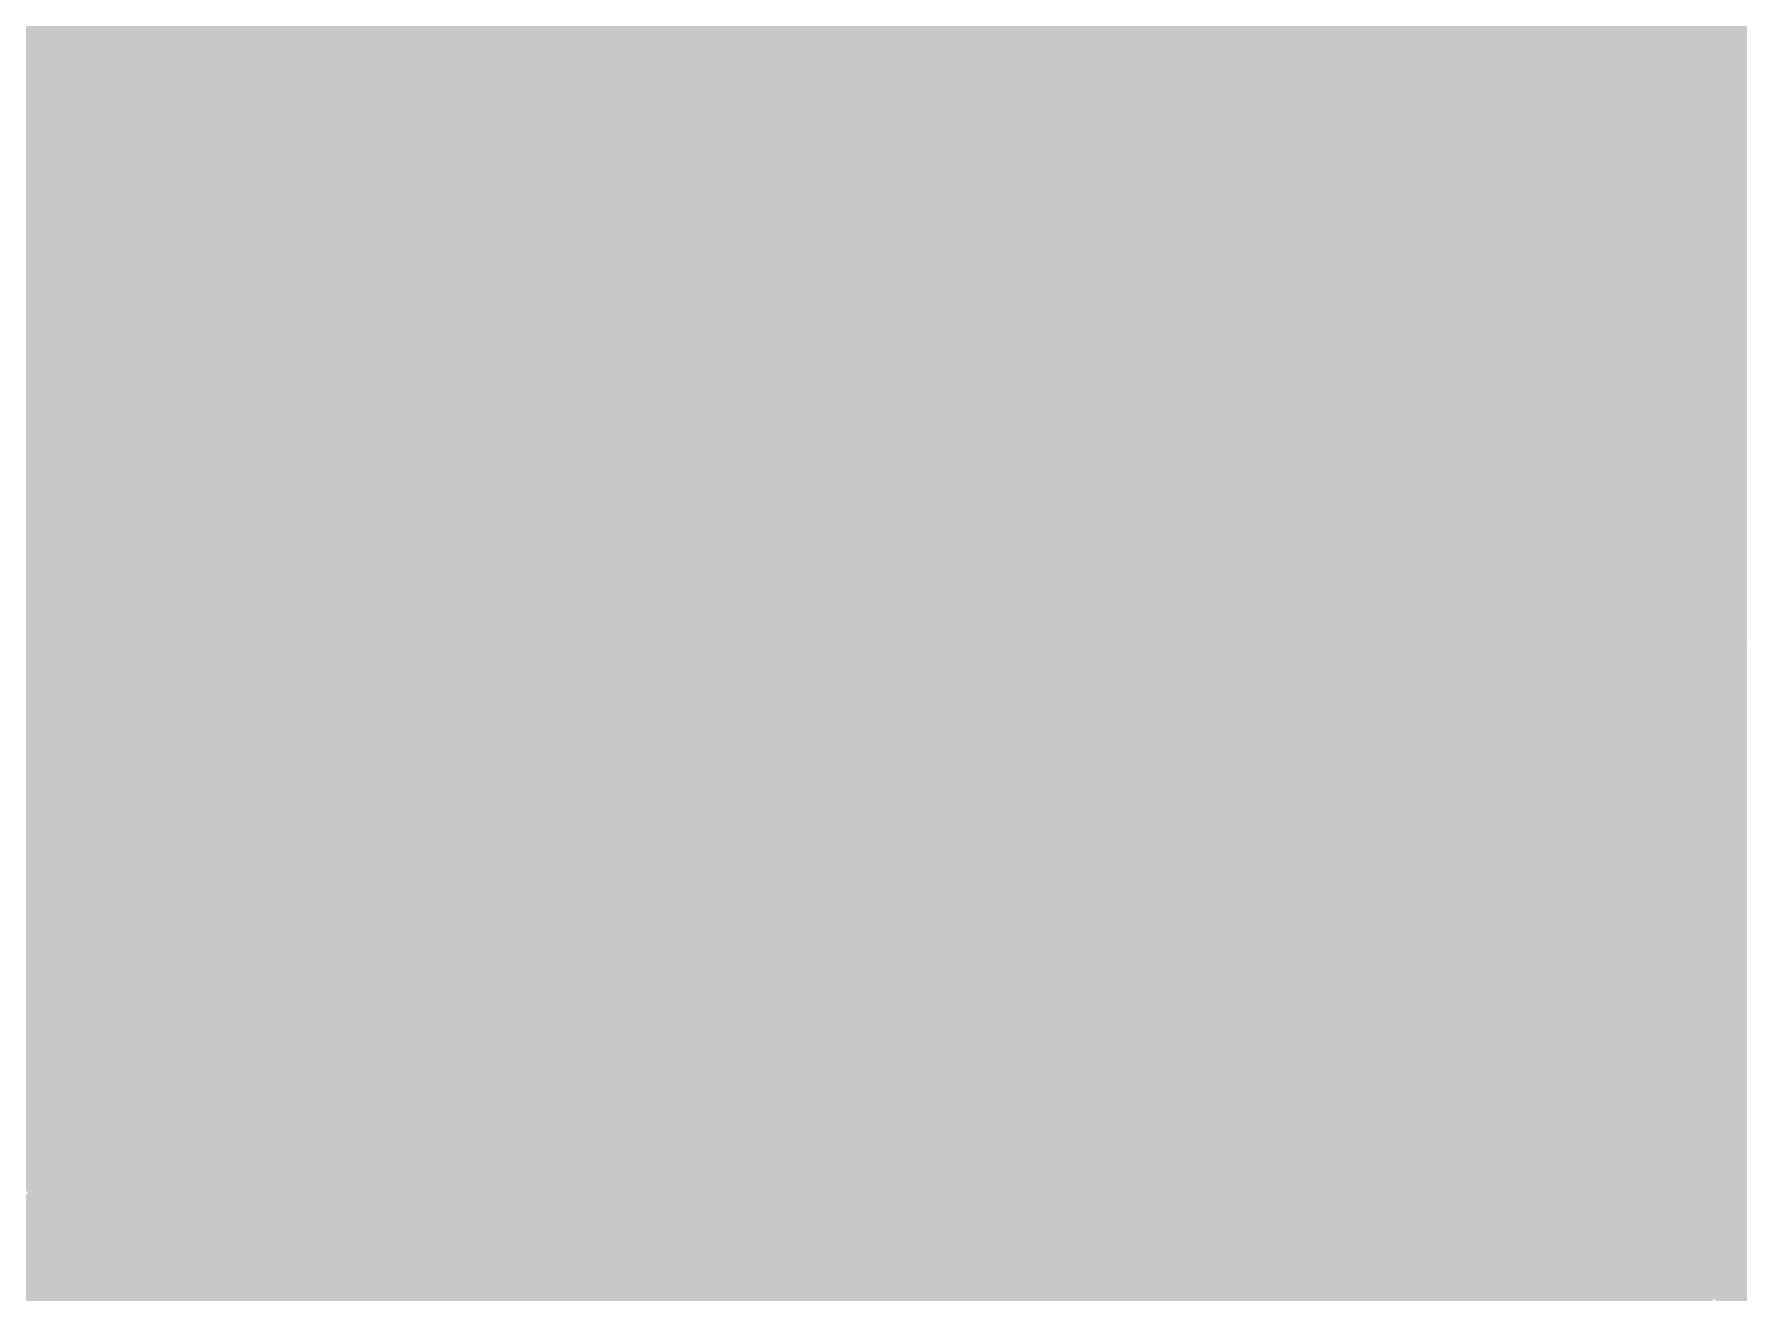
# Model space of a CAD drawing. Header units: inches. Extents: x -266 to 784, y -170 to 213.
# Drawn here: x 19.59 to 33.52, y 31.77 to 42.06 of the extents above; entities that cross this region are included whole.
import ezdxf

# ---------------------------------------------------------------- set-up
doc = ezdxf.new("R2010")
doc.units = ezdxf.units.IN
doc.header["$MEASUREMENT"] = 0

msp = doc.modelspace()

# ---------------------------------------------------------------- linework, layer by layer
at = {"color": 58, "true_color": 0x515000}
msp.add_solid([(24.152011, 42.634263), (24.64491, 43.50435), (25.191034, 42.028702), (25.705137, 42.88643)], dxfattribs=at)
at = {"color": 58, "true_color": 0x444900}
msp.add_solid([(20.095089, 42.487497), (20.522644, 43.391486), (21.131732, 41.981542), (21.581344, 42.874766)], dxfattribs=at)
at = {"color": 58, "true_color": 0x5e5400}
msp.add_solid([(29.942026, 42.51441), (30.517834, 43.331995), (30.976364, 41.766792), (31.572063, 42.569999)], dxfattribs=at)
at = {"color": 58, "true_color": 0x625500}
msp.add_solid([(31.572063, 42.569999), (32.167762, 43.373207), (32.607274, 41.782361), (33.222506, 42.570707)], dxfattribs=at)
at = {"color": 46, "true_color": 0x665700}
msp.add_solid([(33.222506, 42.570707), (33.837737, 43.359054), (34.257237, 41.742564), (34.891631, 42.515575)], dxfattribs=at)
at = {"color": 58, "true_color": 0x4c4d00}
msp.add_solid([(22.627043, 42.332221), (23.09844, 43.214142), (23.659113, 41.764176), (24.152011, 42.634263)], dxfattribs=at)
at = {"color": 58, "true_color": 0x5a5200}
msp.add_solid([(28.334082, 42.40495), (28.889652, 43.23642), (29.366218, 41.696825), (29.942026, 42.51441)], dxfattribs=at)
at = {"color": 58, "true_color": 0x555000}
msp.add_solid([(26.749881, 42.242678), (27.284879, 43.087532), (27.778512, 41.573481), (28.334082, 42.40495)], dxfattribs=at)
at = {"color": 68, "true_color": 0x3f4400}
msp.add_solid([(18.6411, 42.053649), (19.046342, 42.967859), (19.667534, 41.583507), (20.095089, 42.487497)], dxfattribs=at)
at = {"color": 58, "true_color": 0x464900}
msp.add_solid([(21.131732, 41.981542), (21.581344, 42.874766), (22.155647, 41.450299), (22.627043, 42.332221)], dxfattribs=at)
at = {"color": 58, "true_color": 0x514e00}
msp.add_solid([(25.191034, 42.028702), (25.705137, 42.88643), (26.214883, 41.397825), (26.749881, 42.242678)], dxfattribs=at)
at = {"color": 58, "true_color": 0x4d4c00}
msp.add_solid([(23.659113, 41.764176), (24.152011, 42.634263), (24.676932, 41.170973), (25.191034, 42.028702)], dxfattribs=at)
at = {"color": 58, "true_color": 0x5a5000}
msp.add_solid([(29.366218, 41.696825), (29.942026, 42.51441), (30.380665, 40.963584), (30.976364, 41.766792)], dxfattribs=at)
at = {"color": 58, "true_color": 0x5e5200}
msp.add_solid([(30.976364, 41.766792), (31.572063, 42.569999), (31.992043, 40.994014), (32.607274, 41.782361)], dxfattribs=at)
at = {"color": 58, "true_color": 0x625300}
msp.add_solid([(32.607274, 41.782361), (33.222506, 42.570707), (33.622844, 40.969554), (34.257237, 41.742564)], dxfattribs=at)
at = {"color": 68, "true_color": 0x404400}
msp.add_solid([(19.667534, 41.583507), (20.095089, 42.487497), (20.682121, 41.088318), (21.131732, 41.981542)], dxfattribs=at)
at = {"color": 58, "true_color": 0x554e00}
msp.add_solid([(27.778512, 41.573481), (28.334082, 42.40495), (28.79041, 40.879241), (29.366218, 41.696825)], dxfattribs=at)
at = {"color": 58, "true_color": 0x484900}
msp.add_solid([(22.155647, 41.450299), (22.627043, 42.332221), (23.166215, 40.894089), (23.659113, 41.764176)], dxfattribs=at)
at = {"color": 58, "true_color": 0x514c00}
msp.add_solid([(26.214883, 41.397825), (26.749881, 42.242678), (27.222941, 40.742011), (27.778512, 41.573481)], dxfattribs=at)
at = {"color": 68, "true_color": 0x3b4000}
msp.add_solid([(18.235859, 41.139439), (18.6411, 42.053649), (19.239979, 40.679518), (19.667534, 41.583507)], dxfattribs=at)
at = {"color": 68, "true_color": 0x424400}
msp.add_solid([(20.682121, 41.088318), (21.131732, 41.981542), (21.68425, 40.568378), (22.155647, 41.450299)], dxfattribs=at)
at = {"color": 58, "true_color": 0x4d4a00}
msp.add_solid([(24.676932, 41.170973), (25.191034, 42.028702), (25.679886, 40.552971), (26.214883, 41.397825)], dxfattribs=at)
at = {"color": 58, "true_color": 0x494800}
msp.add_solid([(23.166215, 40.894089), (23.659113, 41.764176), (24.162829, 40.313245), (24.676932, 41.170973)], dxfattribs=at)
at = {"color": 58, "true_color": 0x554c00}
msp.add_solid([(28.79041, 40.879241), (29.366218, 41.696825), (29.784965, 40.160377), (30.380665, 40.963584)], dxfattribs=at)
at = {"color": 58, "true_color": 0x5a4e00}
msp.add_solid([(30.380665, 40.963584), (30.976364, 41.766792), (31.376811, 40.205668), (31.992043, 40.994014)], dxfattribs=at)
at = {"color": 58, "true_color": 0x5e5000}
msp.add_solid([(31.992043, 40.994014), (32.607274, 41.782361), (32.988451, 40.196544), (33.622844, 40.969554)], dxfattribs=at)
at = {"color": 68, "true_color": 0x3c4000}
msp.add_solid([(19.239979, 40.679518), (19.667534, 41.583507), (20.23251, 40.195094), (20.682121, 41.088318)], dxfattribs=at)
at = {"color": 58, "true_color": 0x514a00}
msp.add_solid([(27.222941, 40.742011), (27.778512, 41.573481), (28.214601, 40.061656), (28.79041, 40.879241)], dxfattribs=at)
at = {"color": 58, "true_color": 0x434400}
msp.add_solid([(21.68425, 40.568378), (22.155647, 41.450299), (22.673317, 40.024002), (23.166215, 40.894089)], dxfattribs=at)
at = {"color": 58, "true_color": 0x4d4800}
msp.add_solid([(25.679886, 40.552971), (26.214883, 41.397825), (26.667371, 39.910541), (27.222941, 40.742011)], dxfattribs=at)
at = {"color": 58, "true_color": 0x494600}
msp.add_solid([(24.162829, 40.313245), (24.676932, 41.170973), (25.144888, 39.708118), (25.679886, 40.552971)], dxfattribs=at)
at = {"color": 68, "true_color": 0x3e4000}
msp.add_solid([(20.23251, 40.195094), (20.682121, 41.088318), (21.212853, 39.686457), (21.68425, 40.568378)], dxfattribs=at)
at = {"color": 58, "true_color": 0x554a00}
msp.add_solid([(29.784965, 40.160377), (30.380665, 40.963584), (30.76158, 39.417321), (31.376811, 40.205668)], dxfattribs=at)
at = {"color": 58, "true_color": 0x5a4c00}
msp.add_solid([(31.376811, 40.205668), (31.992043, 40.994014), (32.354057, 39.423533), (32.988451, 40.196544)], dxfattribs=at)
at = {"color": 58, "true_color": 0x5e4d00}
msp.add_solid([(32.988451, 40.196544), (33.622844, 40.969554), (33.964988, 39.37486), (34.618161, 40.132069)], dxfattribs=at)
at = {"color": 58, "true_color": 0x444300}
msp.add_solid([(22.673317, 40.024002), (23.166215, 40.894089), (23.648726, 39.455516), (24.162829, 40.313245)], dxfattribs=at)
at = {"color": 58, "true_color": 0x514900}
msp.add_solid([(28.214601, 40.061656), (28.79041, 40.879241), (29.189266, 39.357169), (29.784965, 40.160377)], dxfattribs=at)
at = {"color": 68, "true_color": 0x383c00}
msp.add_solid([(18.812424, 39.775529), (19.239979, 40.679518), (19.782899, 39.301869), (20.23251, 40.195094)], dxfattribs=at)
at = {"color": 58, "true_color": 0x4d4600}
msp.add_solid([(26.667371, 39.910541), (27.222941, 40.742011), (27.638793, 39.244071), (28.214601, 40.061656)], dxfattribs=at)
at = {"color": 68, "true_color": 0x3f4000}
msp.add_solid([(21.212853, 39.686457), (21.68425, 40.568378), (22.180419, 39.153915), (22.673317, 40.024002)], dxfattribs=at)
at = {"color": 58, "true_color": 0x494400}
msp.add_solid([(25.144888, 39.708118), (25.679886, 40.552971), (26.111801, 39.079072), (26.667371, 39.910541)], dxfattribs=at)
at = {"color": 48, "true_color": 0x444200}
msp.add_solid([(23.648726, 39.455516), (24.162829, 40.313245), (24.609891, 38.863264), (25.144888, 39.708118)], dxfattribs=at)
at = {"color": 68, "true_color": 0x3a3c00}
msp.add_solid([(19.782899, 39.301869), (20.23251, 40.195094), (20.741456, 38.804536), (21.212853, 39.686457)], dxfattribs=at)
at = {"color": 58, "true_color": 0x514700}
msp.add_solid([(29.189266, 39.357169), (29.784965, 40.160377), (30.146348, 38.628975), (30.76158, 39.417321)], dxfattribs=at)
at = {"color": 58, "true_color": 0x554800}
msp.add_solid([(30.76158, 39.417321), (31.376811, 40.205668), (31.719664, 38.650523), (32.354057, 39.423533)], dxfattribs=at)
at = {"color": 58, "true_color": 0x5a4a00}
msp.add_solid([(32.354057, 39.423533), (32.988451, 40.196544), (33.311815, 38.617651), (33.964988, 39.37486)], dxfattribs=at)
at = {"color": 48, "true_color": 0x403f00}
msp.add_solid([(22.180419, 39.153915), (22.673317, 40.024002), (23.134623, 38.597787), (23.648726, 39.455516)], dxfattribs=at)
at = {"color": 58, "true_color": 0x4d4500}
msp.add_solid([(27.638793, 39.244071), (28.214601, 40.061656), (28.593567, 38.553962), (29.189266, 39.357169)], dxfattribs=at)
at = {"color": 58, "true_color": 0x494300}
msp.add_solid([(26.111801, 39.079072), (26.667371, 39.910541), (27.062985, 38.426486), (27.638793, 39.244071)], dxfattribs=at)
at = {"color": 68, "true_color": 0x343700}
msp.add_solid([(18.384869, 38.87154), (18.812424, 39.775529), (19.333287, 38.408645), (19.782899, 39.301869)], dxfattribs=at)
at = {"color": 48, "true_color": 0x444000}
msp.add_solid([(24.609891, 38.863264), (25.144888, 39.708118), (25.556231, 38.247602), (26.111801, 39.079072)], dxfattribs=at)
at = {"color": 68, "true_color": 0x3b3c00}
msp.add_solid([(20.741456, 38.804536), (21.212853, 39.686457), (21.68752, 38.283828), (22.180419, 39.153915)], dxfattribs=at)
at = {"color": 48, "true_color": 0x403e00}
msp.add_solid([(23.134623, 38.597787), (23.648726, 39.455516), (24.074893, 38.01841), (24.609891, 38.863264)], dxfattribs=at)
at = {"color": 68, "true_color": 0x363700}
msp.add_solid([(19.333287, 38.408645), (19.782899, 39.301869), (20.27006, 37.922614), (20.741456, 38.804536)], dxfattribs=at)
at = {"color": 58, "true_color": 0x4d4300}
msp.add_solid([(28.593567, 38.553962), (29.189266, 39.357169), (29.531116, 37.840629), (30.146348, 38.628975)], dxfattribs=at)
at = {"color": 58, "true_color": 0x514500}
msp.add_solid([(30.146348, 38.628975), (30.76158, 39.417321), (31.085271, 37.877512), (31.719664, 38.650523)], dxfattribs=at)
at = {"color": 58, "true_color": 0x554600}
msp.add_solid([(31.719664, 38.650523), (32.354057, 39.423533), (32.658642, 37.860442), (33.311815, 38.617651)], dxfattribs=at)
at = {"color": 58, "true_color": 0x5a4800}
msp.add_solid([(33.311815, 38.617651), (33.964988, 39.37486), (34.249507, 37.788507), (34.921066, 38.529459)], dxfattribs=at)
at = {"color": 48, "true_color": 0x3c3b00}
msp.add_solid([(21.68752, 38.283828), (22.180419, 39.153915), (22.620521, 37.740059), (23.134623, 38.597787)], dxfattribs=at)
at = {"color": 48, "true_color": 0x494100}
msp.add_solid([(27.062985, 38.426486), (27.638793, 39.244071), (27.997867, 37.750754), (28.593567, 38.553962)], dxfattribs=at)
at = {"color": 48, "true_color": 0x443f00}
msp.add_solid([(25.556231, 38.247602), (26.111801, 39.079072), (26.487177, 37.608901), (27.062985, 38.426486)], dxfattribs=at)
at = {"color": 48, "true_color": 0x373700}
for points in [[(20.27006, 37.922614), (20.741456, 38.804536), (21.194622, 37.413741), (21.68752, 38.283828)], [(21.194622, 37.413741), (21.68752, 38.283828), (22.106418, 36.88233), (22.620521, 37.740059)]]:
    msp.add_solid(points, dxfattribs=at)
at = {"color": 48, "true_color": 0x403c00}
msp.add_solid([(24.074893, 38.01841), (24.609891, 38.863264), (25.00066, 37.416133), (25.556231, 38.247602)], dxfattribs=at)
at = {"color": 48, "true_color": 0x3c3a00}
msp.add_solid([(22.620521, 37.740059), (23.134623, 38.597787), (23.539895, 37.173557), (24.074893, 38.01841)], dxfattribs=at)
at = {"color": 48, "true_color": 0x4d4100}
msp.add_solid([(29.531116, 37.840629), (30.146348, 38.628975), (30.450878, 37.104502), (31.085271, 37.877512)], dxfattribs=at)
at = {"color": 58, "true_color": 0x514300}
msp.add_solid([(31.085271, 37.877512), (31.719664, 38.650523), (32.005469, 37.103233), (32.658642, 37.860442)], dxfattribs=at)
at = {"color": 58, "true_color": 0x554400}
msp.add_solid([(32.658642, 37.860442), (33.311815, 38.617651), (33.577948, 37.047556), (34.249507, 37.788507)], dxfattribs=at)
at = {"color": 48, "true_color": 0x493f00}
msp.add_solid([(27.997867, 37.750754), (28.593567, 38.553962), (28.915885, 37.052282), (29.531116, 37.840629)], dxfattribs=at)
at = {"color": 68, "true_color": 0x313300}
msp.add_solid([(18.883676, 37.515421), (19.333287, 38.408645), (19.798663, 37.040693), (20.27006, 37.922614)], dxfattribs=at)
at = {"color": 48, "true_color": 0x443d00}
msp.add_solid([(26.487177, 37.608901), (27.062985, 38.426486), (27.402168, 36.947546), (27.997867, 37.750754)], dxfattribs=at)
at = {"color": 48, "true_color": 0x403b00}
msp.add_solid([(25.00066, 37.416133), (25.556231, 38.247602), (25.911369, 36.791317), (26.487177, 37.608901)], dxfattribs=at)
at = {"color": 48, "true_color": 0x333300}
for points in [[(19.798663, 37.040693), (20.27006, 37.922614), (20.701724, 36.543654), (21.194622, 37.413741)], [(20.701724, 36.543654), (21.194622, 37.413741), (21.592315, 36.024602), (22.106418, 36.88233)]]:
    msp.add_solid(points, dxfattribs=at)
at = {"color": 48, "true_color": 0x3c3800}
msp.add_solid([(23.539895, 37.173557), (24.074893, 38.01841), (24.44509, 36.584663), (25.00066, 37.416133)], dxfattribs=at)
at = {"color": 48, "true_color": 0x493d00}
msp.add_solid([(28.915885, 37.052282), (29.531116, 37.840629), (29.816484, 36.331491), (30.450878, 37.104502)], dxfattribs=at)
at = {"color": 48, "true_color": 0x4d3f00}
msp.add_solid([(30.450878, 37.104502), (31.085271, 37.877512), (31.352296, 36.346025), (32.005469, 37.103233)], dxfattribs=at)
at = {"color": 48, "true_color": 0x514100}
msp.add_solid([(32.005469, 37.103233), (32.658642, 37.860442), (32.906389, 36.306605), (33.577948, 37.047556)], dxfattribs=at)
at = {"color": 48, "true_color": 0x373600}
msp.add_solid([(22.106418, 36.88233), (22.620521, 37.740059), (23.004898, 36.328703), (23.539895, 37.173557)], dxfattribs=at)
at = {"color": 48, "true_color": 0x443b00}
msp.add_solid([(27.402168, 36.947546), (27.997867, 37.750754), (28.300653, 36.263936), (28.915885, 37.052282)], dxfattribs=at)
at = {"color": 78, "true_color": 0x2d2f00}
msp.add_solid([(18.434065, 36.622196), (18.883676, 37.515421), (19.327266, 36.158772), (19.798663, 37.040693)], dxfattribs=at)
at = {"color": 48, "true_color": 0x403900}
msp.add_solid([(25.911369, 36.791317), (26.487177, 37.608901), (26.806469, 36.144339), (27.402168, 36.947546)], dxfattribs=at)
at = {"color": 48, "true_color": 0x3c3700}
msp.add_solid([(24.44509, 36.584663), (25.00066, 37.416133), (25.33556, 35.973732), (25.911369, 36.791317)], dxfattribs=at)
at = {"color": 48, "true_color": 0x373400}
msp.add_solid([(23.004898, 36.328703), (23.539895, 37.173557), (23.88952, 35.753193), (24.44509, 36.584663)], dxfattribs=at)
at = {"color": 48, "true_color": 0x493c00}
msp.add_solid([(29.816484, 36.331491), (30.450878, 37.104502), (30.699124, 35.588816), (31.352296, 36.346025)], dxfattribs=at)
at = {"color": 48, "true_color": 0x4d3d00}
msp.add_solid([(31.352296, 36.346025), (32.005469, 37.103233), (32.23483, 35.565654), (32.906389, 36.306605)], dxfattribs=at)
at = {"color": 78, "true_color": 0x2e2f00}
msp.add_solid([(19.327266, 36.158772), (19.798663, 37.040693), (20.208826, 35.673567), (20.701724, 36.543654)], dxfattribs=at)
at = {"color": 48, "true_color": 0x403800}
msp.add_solid([(26.806469, 36.144339), (27.402168, 36.947546), (27.685422, 35.475589), (28.300653, 36.263936)], dxfattribs=at)
at = {"color": 48, "true_color": 0x443a00}
msp.add_solid([(28.300653, 36.263936), (28.915885, 37.052282), (29.182091, 35.558481), (29.816484, 36.331491)], dxfattribs=at)
at = {"color": 48, "true_color": 0x513f00}
msp.add_solid([(32.906389, 36.306605), (33.577948, 37.047556), (33.787487, 35.488107), (34.477027, 36.212354)], dxfattribs=at)
at = {"color": 48, "true_color": 0x333100}
msp.add_solid([(21.592315, 36.024602), (22.106418, 36.88233), (22.4699, 35.48385), (23.004898, 36.328703)], dxfattribs=at)
at = {"color": 48, "true_color": 0x3c3500}
msp.add_solid([(25.33556, 35.973732), (25.911369, 36.791317), (26.210769, 35.341131), (26.806469, 36.144339)], dxfattribs=at)
at = {"color": 38, "true_color": 0x2f2e00}
msp.add_solid([(20.208826, 35.673567), (20.701724, 36.543654), (21.078213, 35.166873), (21.592315, 36.024602)], dxfattribs=at)
at = {"color": 48, "true_color": 0x373300}
msp.add_solid([(23.88952, 35.753193), (24.44509, 36.584663), (24.759752, 35.156147), (25.33556, 35.973732)], dxfattribs=at)
at = {"color": 48, "true_color": 0x333000}
msp.add_solid([(22.4699, 35.48385), (23.004898, 36.328703), (23.33395, 34.921724), (23.88952, 35.753193)], dxfattribs=at)
at = {"color": 48, "true_color": 0x403600}
msp.add_solid([(27.685422, 35.475589), (28.300653, 36.263936), (28.547698, 34.78547), (29.182091, 35.558481)], dxfattribs=at)
at = {"color": 48, "true_color": 0x443800}
msp.add_solid([(29.182091, 35.558481), (29.816484, 36.331491), (30.045951, 34.831607), (30.699124, 35.588816)], dxfattribs=at)
at = {"color": 48, "true_color": 0x493a00}
msp.add_solid([(30.699124, 35.588816), (31.352296, 36.346025), (31.563271, 34.824703), (32.23483, 35.565654)], dxfattribs=at)
at = {"color": 48, "true_color": 0x4d3c00}
msp.add_solid([(32.23483, 35.565654), (32.906389, 36.306605), (33.097946, 34.76386), (33.787487, 35.488107)], dxfattribs=at)
at = {"color": 78, "true_color": 0x2a2b00}
msp.add_solid([(18.855869, 35.276851), (19.327266, 36.158772), (19.715928, 34.80348), (20.208826, 35.673567)], dxfattribs=at)
at = {"color": 48, "true_color": 0x3c3400}
msp.add_solid([(26.210769, 35.341131), (26.806469, 36.144339), (27.07019, 34.687243), (27.685422, 35.475589)], dxfattribs=at)
at = {"color": 38, "true_color": 0x2f2d00}
msp.add_solid([(21.078213, 35.166873), (21.592315, 36.024602), (21.934902, 34.638996), (22.4699, 35.48385)], dxfattribs=at)
at = {"color": 48, "true_color": 0x373200}
msp.add_solid([(24.759752, 35.156147), (25.33556, 35.973732), (25.61507, 34.537924), (26.210769, 35.341131)], dxfattribs=at)
at = {"color": 38, "true_color": 0x2b2a00}
msp.add_solid([(19.715928, 34.80348), (20.208826, 35.673567), (20.56411, 34.309144), (21.078213, 35.166873)], dxfattribs=at)
at = {"color": 38, "true_color": 0x332f00}
msp.add_solid([(23.33395, 34.921724), (23.88952, 35.753193), (24.183944, 34.338562), (24.759752, 35.156147)], dxfattribs=at)
at = {"color": 48, "true_color": 0x403500}
msp.add_solid([(28.547698, 34.78547), (29.182091, 35.558481), (29.392778, 34.074398), (30.045951, 34.831607)], dxfattribs=at)
at = {"color": 48, "true_color": 0x443700}
msp.add_solid([(30.045951, 34.831607), (30.699124, 35.588816), (30.891712, 34.083752), (31.563271, 34.824703)], dxfattribs=at)
at = {"color": 48, "true_color": 0x493800}
msp.add_solid([(31.563271, 34.824703), (32.23483, 35.565654), (32.408406, 34.039613), (33.097946, 34.76386)], dxfattribs=at)
at = {"color": 38, "true_color": 0x2f2c00}
msp.add_solid([(21.934902, 34.638996), (22.4699, 35.48385), (22.77838, 34.090254), (23.33395, 34.921724)], dxfattribs=at)
at = {"color": 48, "true_color": 0x3c3300}
msp.add_solid([(27.07019, 34.687243), (27.685422, 35.475589), (27.913305, 34.01246), (28.547698, 34.78547)], dxfattribs=at)
at = {"color": 48, "true_color": 0x4d3a00}
msp.add_solid([(33.097946, 34.76386), (33.787487, 35.488107), (33.941125, 33.941125), (34.648232, 34.648232)], dxfattribs=at)
at = {"color": 38, "true_color": 0x262600}
for points in [[(18.384473, 34.394929), (18.855869, 35.276851), (19.223029, 33.933393), (19.715928, 34.80348)], [(19.223029, 33.933393), (19.715928, 34.80348), (20.050007, 33.451416), (20.56411, 34.309144)]]:
    msp.add_solid(points, dxfattribs=at)
at = {"color": 48, "true_color": 0x373000}
msp.add_solid([(25.61507, 34.537924), (26.210769, 35.341131), (26.454958, 33.898896), (27.07019, 34.687243)], dxfattribs=at)
at = {"color": 38, "true_color": 0x2b2900}
msp.add_solid([(20.56411, 34.309144), (21.078213, 35.166873), (21.399905, 33.794143), (21.934902, 34.638996)], dxfattribs=at)
at = {"color": 38, "true_color": 0x332e00}
msp.add_solid([(24.183944, 34.338562), (24.759752, 35.156147), (25.019371, 33.734716), (25.61507, 34.537924)], dxfattribs=at)
at = {"color": 38, "true_color": 0x2f2b00}
msp.add_solid([(22.77838, 34.090254), (23.33395, 34.921724), (23.608136, 33.520977), (24.183944, 34.338562)], dxfattribs=at)
at = {"color": 48, "true_color": 0x403300}
msp.add_solid([(29.392778, 34.074398), (30.045951, 34.831607), (30.220153, 33.342801), (30.891712, 34.083752)], dxfattribs=at)
at = {"color": 48, "true_color": 0x3c3100}
msp.add_solid([(27.913305, 34.01246), (28.547698, 34.78547), (28.739605, 33.317189), (29.392778, 34.074398)], dxfattribs=at)
at = {"color": 48, "true_color": 0x443500}
msp.add_solid([(30.891712, 34.083752), (31.563271, 34.824703), (31.718865, 33.315366), (32.408406, 34.039613)], dxfattribs=at)
at = {"color": 48, "true_color": 0x493700}
msp.add_solid([(32.408406, 34.039613), (33.097946, 34.76386), (33.234019, 33.234019), (33.941125, 33.941125)], dxfattribs=at)
at = {"color": 38, "true_color": 0x2b2800}
msp.add_solid([(21.399905, 33.794143), (21.934902, 34.638996), (22.222809, 33.258784), (22.77838, 34.090254)], dxfattribs=at)
at = {"color": 38, "true_color": 0x372f00}
msp.add_solid([(26.454958, 33.898896), (27.07019, 34.687243), (27.278911, 33.239449), (27.913305, 34.01246)], dxfattribs=at)
at = {"color": 38, "true_color": 0x332d00}
msp.add_solid([(25.019371, 33.734716), (25.61507, 34.537924), (25.839727, 33.11055), (26.454958, 33.898896)], dxfattribs=at)
at = {"color": 38, "true_color": 0x262500}
msp.add_solid([(20.050007, 33.451416), (20.56411, 34.309144), (20.864907, 32.949289), (21.399905, 33.794143)], dxfattribs=at)
at = {"color": 38, "true_color": 0x2f2a00}
msp.add_solid([(23.608136, 33.520977), (24.183944, 34.338562), (24.423671, 32.931509), (25.019371, 33.734716)], dxfattribs=at)
at = {"color": 38, "true_color": 0x2b2700}
msp.add_solid([(22.222809, 33.258784), (22.77838, 34.090254), (23.032328, 32.703393), (23.608136, 33.520977)], dxfattribs=at)
at = {"color": 38, "true_color": 0x372e00}
msp.add_solid([(27.278911, 33.239449), (27.913305, 34.01246), (28.086432, 32.55998), (28.739605, 33.317189)], dxfattribs=at)
at = {"color": 48, "true_color": 0x3c3000}
msp.add_solid([(28.739605, 33.317189), (29.392778, 34.074398), (29.548594, 32.60185), (30.220153, 33.342801)], dxfattribs=at)
at = {"color": 48, "true_color": 0x403200}
msp.add_solid([(30.220153, 33.342801), (30.891712, 34.083752), (31.029325, 32.591119), (31.718865, 33.315366)], dxfattribs=at)
at = {"color": 48, "true_color": 0x443300}
msp.add_solid([(31.718865, 33.315366), (32.408406, 34.039613), (32.526912, 32.526912), (33.234019, 33.234019)], dxfattribs=at)
at = {"color": 38, "true_color": 0x222200}
msp.add_solid([(18.730131, 33.063306), (19.223029, 33.933393), (19.535904, 32.593687), (20.050007, 33.451416)], dxfattribs=at)
at = {"color": 38, "true_color": 0x332b00}
msp.add_solid([(25.839727, 33.11055), (26.454958, 33.898896), (26.644518, 32.466439), (27.278911, 33.239449)], dxfattribs=at)
at = {"color": 48, "true_color": 0x493500}
msp.add_solid([(33.234019, 33.234019), (33.941125, 33.941125), (34.039613, 32.408406), (34.76386, 33.097946)], dxfattribs=at)
at = {"color": 38, "true_color": 0x262400}
msp.add_solid([(20.864907, 32.949289), (21.399905, 33.794143), (21.667239, 32.427315), (22.222809, 33.258784)], dxfattribs=at)
at = {"color": 38, "true_color": 0x2f2900}
msp.add_solid([(24.423671, 32.931509), (25.019371, 33.734716), (25.224495, 32.322204), (25.839727, 33.11055)], dxfattribs=at)
at = {"color": 38, "true_color": 0x222100}
msp.add_solid([(19.535904, 32.593687), (20.050007, 33.451416), (20.32991, 32.104435), (20.864907, 32.949289)], dxfattribs=at)
at = {"color": 38, "true_color": 0x2b2600}
msp.add_solid([(23.032328, 32.703393), (23.608136, 33.520977), (23.827972, 32.128301), (24.423671, 32.931509)], dxfattribs=at)
at = {"color": 38, "true_color": 0x372c00}
msp.add_solid([(28.086432, 32.55998), (28.739605, 33.317189), (28.877035, 31.860898), (29.548594, 32.60185)], dxfattribs=at)
at = {"color": 38, "true_color": 0x3c2e00}
msp.add_solid([(29.548594, 32.60185), (30.220153, 33.342801), (30.339784, 31.866872), (31.029325, 32.591119)], dxfattribs=at)
at = {"color": 48, "true_color": 0x403000}
msp.add_solid([(31.029325, 32.591119), (31.718865, 33.315366), (31.819805, 31.819805), (32.526912, 32.526912)], dxfattribs=at)
at = {"color": 38, "true_color": 0x262300}
msp.add_solid([(21.667239, 32.427315), (22.222809, 33.258784), (22.456519, 31.885808), (23.032328, 32.703393)], dxfattribs=at)
at = {"color": 38, "true_color": 0x332a00}
msp.add_solid([(26.644518, 32.466439), (27.278911, 33.239449), (27.433259, 31.802772), (28.086432, 32.55998)], dxfattribs=at)
at = {"color": 48, "true_color": 0x443200}
msp.add_solid([(32.526912, 32.526912), (33.234019, 33.234019), (33.315366, 31.718865), (34.039613, 32.408406)], dxfattribs=at)
at = {"color": 38, "true_color": 0x2f2800}
msp.add_solid([(25.224495, 32.322204), (25.839727, 33.11055), (26.010125, 31.693429), (26.644518, 32.466439)], dxfattribs=at)
at = {"color": 38, "true_color": 0x222000}
msp.add_solid([(20.32991, 32.104435), (20.864907, 32.949289), (21.111669, 31.595845), (21.667239, 32.427315)], dxfattribs=at)
at = {"color": 38, "true_color": 0x2b2500}
msp.add_solid([(23.827972, 32.128301), (24.423671, 32.931509), (24.609264, 31.533857), (25.224495, 32.322204)], dxfattribs=at)
at = {"color": 38, "true_color": 0x262200}
msp.add_solid([(22.456519, 31.885808), (23.032328, 32.703393), (23.232273, 31.325094), (23.827972, 32.128301)], dxfattribs=at)
at = {"color": 38, "true_color": 0x372b00}
msp.add_solid([(28.877035, 31.860898), (29.548594, 32.60185), (29.650243, 31.142625), (30.339784, 31.866872)], dxfattribs=at)
at = {"color": 38, "true_color": 0x1e1d00}
msp.add_solid([(19.021802, 31.735959), (19.535904, 32.593687), (19.794912, 31.259582), (20.32991, 32.104435)], dxfattribs=at)
at = {"color": 38, "true_color": 0x2f2700}
msp.add_solid([(26.010125, 31.693429), (26.644518, 32.466439), (26.780087, 31.045563), (27.433259, 31.802772)], dxfattribs=at)
at = {"color": 38, "true_color": 0x332900}
msp.add_solid([(27.433259, 31.802772), (28.086432, 32.55998), (28.205476, 31.119947), (28.877035, 31.860898)], dxfattribs=at)
at = {"color": 38, "true_color": 0x3c2d00}
msp.add_solid([(30.339784, 31.866872), (31.029325, 32.591119), (31.112698, 31.112698), (31.819805, 31.819805)], dxfattribs=at)
at = {"color": 38, "true_color": 0x402f00}
msp.add_solid([(31.819805, 31.819805), (32.526912, 32.526912), (32.591119, 31.029325), (33.315366, 31.718865)], dxfattribs=at)
at = {"color": 38, "true_color": 0x221f00}
for points in [[(21.111669, 31.595845), (21.667239, 32.427315), (21.880711, 31.068223), (22.456519, 31.885808)], [(21.880711, 31.068223), (22.456519, 31.885808), (22.636574, 30.521886), (23.232273, 31.325094)]]:
    msp.add_solid(points, dxfattribs=at)
at = {"color": 38, "true_color": 0x2b2400}
msp.add_solid([(24.609264, 31.533857), (25.224495, 32.322204), (25.375731, 30.920418), (26.010125, 31.693429)], dxfattribs=at)
at = {"color": 48, "true_color": 0x443000}
msp.add_solid([(33.315366, 31.718865), (34.039613, 32.408406), (34.083752, 30.891712), (34.824703, 31.563271)], dxfattribs=at)
at = {"color": 28, "true_color": 0x1e1c00}
msp.add_solid([(19.794912, 31.259582), (20.32991, 32.104435), (20.556099, 30.764376), (21.111669, 31.595845)], dxfattribs=at)
at = {"color": 38, "true_color": 0x262100}
msp.add_solid([(23.232273, 31.325094), (23.827972, 32.128301), (23.994032, 30.745511), (24.609264, 31.533857)], dxfattribs=at)
at = {"color": 38, "true_color": 0x2f2600}
msp.add_solid([(26.780087, 31.045563), (27.433259, 31.802772), (27.533917, 30.378996), (28.205476, 31.119947)], dxfattribs=at)
at = {"color": 38, "true_color": 0x332800}
msp.add_solid([(28.205476, 31.119947), (28.877035, 31.860898), (28.960703, 30.418377), (29.650243, 31.142625)], dxfattribs=at)
at = {"color": 38, "true_color": 0x372a00}
msp.add_solid([(29.650243, 31.142625), (30.339784, 31.866872), (30.405592, 30.405592), (31.112698, 31.112698)], dxfattribs=at)
at = {"color": 38, "true_color": 0x3c2c00}
msp.add_solid([(31.112698, 31.112698), (31.819805, 31.819805), (31.866872, 30.339784), (32.591119, 31.029325)], dxfattribs=at)

doc.saveas('drawing.dxf')
